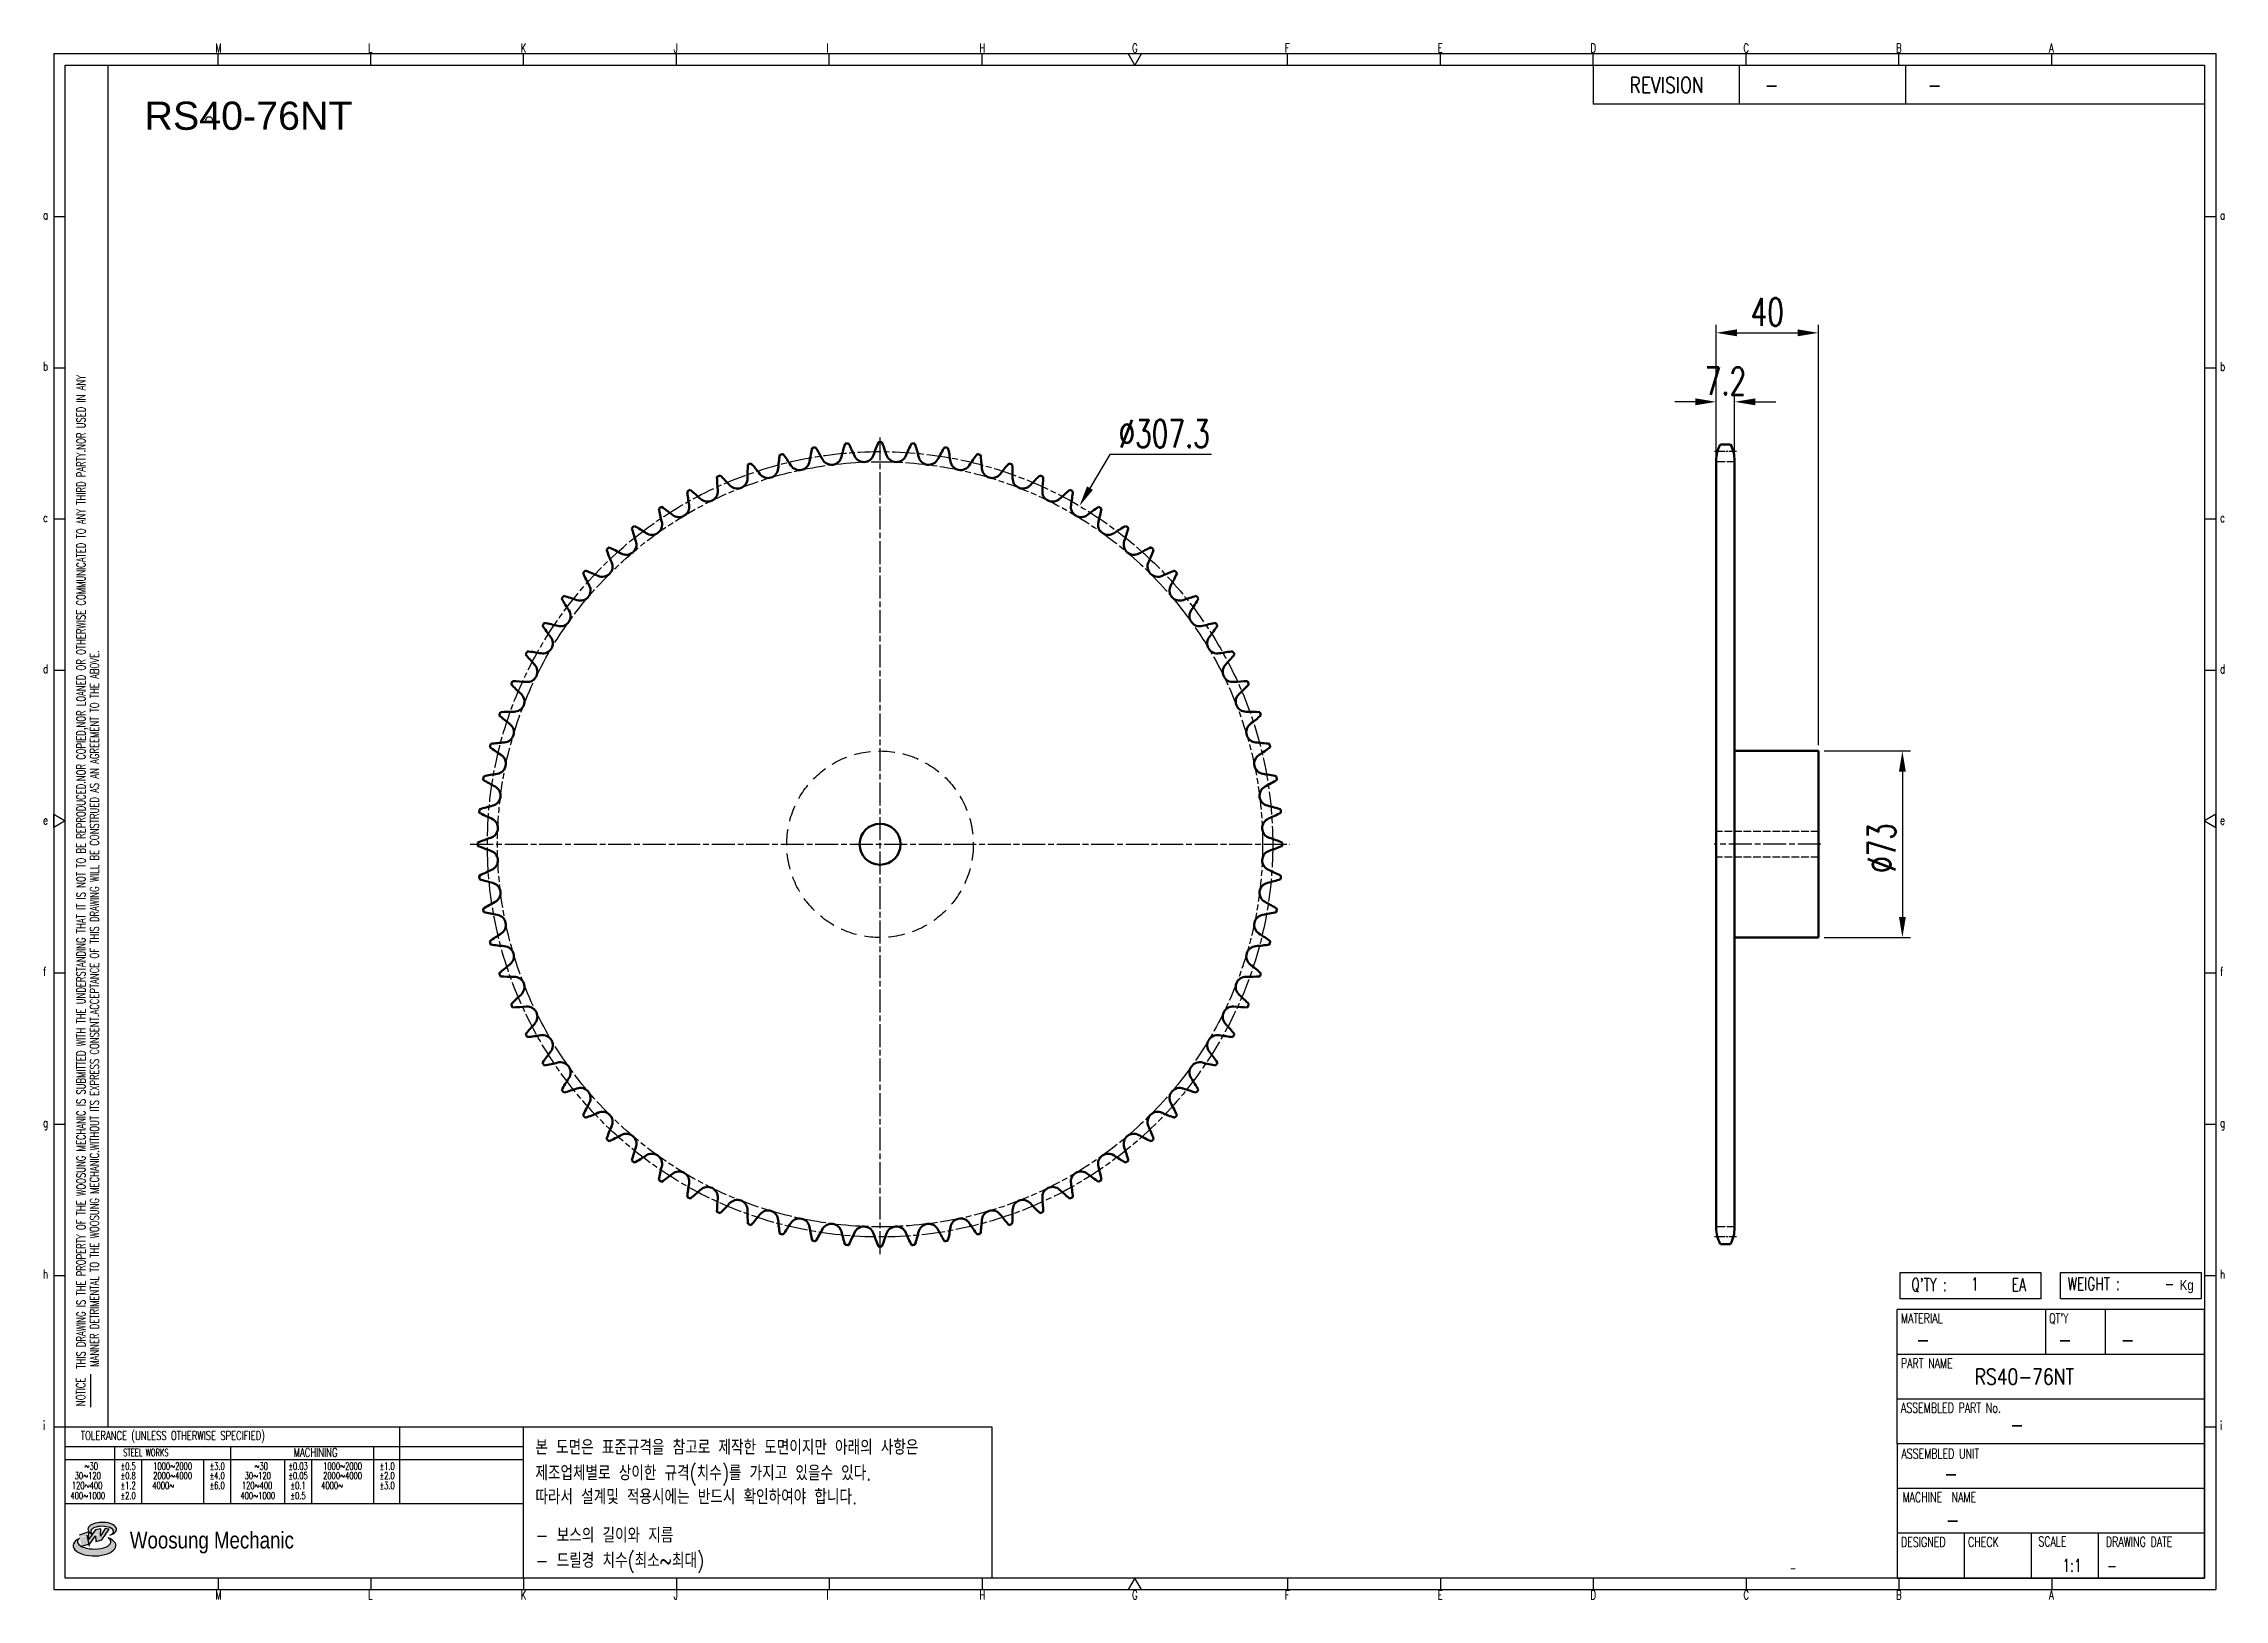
# Model space of a CAD drawing. Header units: millimetres. Extents: x 24039 to 24892, y 28 to 637.
import ezdxf
from ezdxf.enums import TextEntityAlignment as Align

# ---------------------------------------------------------------- set-up
doc = ezdxf.new("R2010")
doc.units = ezdxf.units.MM
for name, pattern in [('AM_ISO02W050', [7.5, 6, -1.5]), ('AM_ISO02W050x2', [3.75, 3, -0.75]), ('AM_ISO08W050', [18, 12, -1.5, 3, -1.5]), ('AM_ISO08W050x2', [9, 6, -0.75, 1.5, -0.75]), ('HIDDEN', [9.525, 6.35, -3.175])]:
    doc.linetypes.add(name, pattern=pattern)
for name, color, linetype, lineweight in [('AM_0N', 7, 'Continuous', 50), ('AM_3N', 6, 'AM_ISO02W050', 25), ('AM_7N', 4, 'AM_ISO08W050', 25)]:
    doc.layers.add(name, color=color, linetype=linetype, lineweight=lineweight)
for name, color, linetype in [('HL', 2, 'HIDDEN'), ('S-DIM', 7, 'Continuous'), ('TITLE', 7, 'Continuous'), ('도면레이아웃', 7, 'Continuous')]:
    doc.layers.add(name, color=color, linetype=linetype)
doc.styles.add('HAN', font='ROMANS.shx', dxfattribs={"width": 0.7, "bigfont": 'whgtxt.shx'})
doc.styles.add('HKD_ST2', font='romans.shx', dxfattribs={"width": 0.7, "height": 4, "bigfont": '@extfont2.shx'})
doc.styles.add('HSG', font='SIMPLEX.shx', dxfattribs={"width": 0.7, "bigfont": 'HSG.shx'})
doc.styles.add('ROMANS', font='romans.shx', dxfattribs={"width": 0.7, "bigfont": 'whgtxt.shx'})
doc.styles.add('SLDTEXTSTYLE4', font='arial.ttf', dxfattribs={"width": 0.8})
doc.styles.get("Standard").update_dxf_attribs({"font": 'arial.ttf'})
doc.dimstyles.new('APP23', dxfattribs={"dimscale": 4.5, "dimtxt": 2.4, "dimasz": 1.8, "dimexe": 0.7, "dimexo": 0.5, "dimgap": 0.6, "dimtad": 1, "dimtoh": 1, "dimdec": 1, "dimrnd": 0.01, "dimzin": 9, "dimdsep": 46, "dimtxsty": 'HSG', "dimcen": 0, "dimclrd": 1, "dimclre": 1, "dimclrt": 256, "dimazin": 2, "dimtp": 1, "dimtm": 1, "dimtfac": 0.5, "dimtdec": 1, "dimtix": 1, "dimtofl": 0, "dimtmove": 0, "dimatfit": 3, "dimfxl": 0, "dimtvp": 1, "dimtolj": 2, "dimlwd": -1, "dimlwe": -1, "dimarcsym": 0})

# ---------------------------------------------------------------- blocks, each defined once
blk = doc.blocks.new('SUYWSHJH')
at = {"layer": '도면레이아웃'}
h = blk.add_hatch(color=10, dxfattribs=at)
h.paths.add_polyline_path([(1.544, 35.177), (1.554, 34.966), (1.779, 35.034), (2.054, 35.422), (1.908, 35.446), (1.728, 35.167), (1.741, 35.439), (1.547, 35.405), (1.292, 35.041), (1.295, 35.33), (0.943, 35.208), (1.03, 34.8), (1.336, 34.885)])
edge = h.paths.add_edge_path()
edge.add_ellipse((1.795, 35.421), major_axis=(-0.53, 0), ratio=0.487785, start_angle=122.36065, end_angle=403.39574)
edge.add_line((1.411, 35.244), (1.419, 35.261))
edge.add_ellipse((1.798, 35.344), major_axis=(-0.423, 0), ratio=0.444396, start_angle=131.58977, end_angle=386.19408, ccw=False)
edge = h.paths.add_edge_path()
edge.add_ellipse((1.512, 34.815), major_axis=(-0.793, 0), ratio=0.480113, start_angle=314.67633, end_angle=590.85213)
edge.add_ellipse((1.501, 34.958), major_axis=(-0.62, 0), ratio=0.43311, start_angle=331.7024, end_angle=574.42495, ccw=False)
for p, q in [((0, 90.118), (80.15, 90.118)), ((0, 90.118), (0, 33.191)), ((6.089, 89.693), (6.089, 90.118)), ((11.753, 89.693), (11.753, 90.118)), ((17.418, 89.693), (17.418, 90.118)), ((23.082, 89.693), (23.082, 90.118)), ((28.746, 89.693), (28.746, 90.118)), ((34.411, 89.693), (34.411, 90.118)), ((45.739, 89.693), (45.739, 90.118)), ((51.404, 89.693), (51.404, 90.118)), ((57.068, 89.693), (57.068, 90.118)), ((62.732, 89.693), (62.732, 90.118)), ((68.397, 89.693), (68.397, 90.118)), ((74.061, 89.693), (74.061, 90.118)), ((80.15, 90.118), (80.15, 33.191)), ((0, 84.085), (0.425, 84.085)), ((79.725, 84.085), (80.15, 84.085)), ((0, 78.478), (0.425, 78.478)), ((79.725, 78.478), (80.15, 78.478)), ((0, 72.87), (0.425, 72.87)), ((79.725, 72.87), (80.15, 72.87)), ((0, 67.262), (0.425, 67.262)), ((79.725, 67.262), (80.15, 67.262)), ((0, 56.047), (0.425, 56.047)), ((79.725, 56.047), (80.15, 56.047)), ((0, 50.439), (0.425, 50.439)), ((79.725, 50.439), (80.15, 50.439)), ((0, 44.832), (0.425, 44.832)), ((79.725, 44.832), (80.15, 44.832)), ((1.377, 39.947), (1.377, 41.174)), ((0, 39.224), (0.425, 39.224)), ((79.725, 39.224), (80.15, 39.224)), ((0, 33.191), (80.15, 33.191)), ((6.089, 33.616), (6.089, 33.191)), ((11.753, 33.616), (11.753, 33.191)), ((17.418, 33.616), (17.418, 33.191)), ((23.082, 33.616), (23.082, 33.191)), ((28.746, 33.616), (28.746, 33.191)), ((34.411, 33.616), (34.411, 33.191)), ((45.739, 33.616), (45.739, 33.191)), ((51.404, 33.616), (51.404, 33.191)), ((57.068, 33.616), (57.068, 33.191)), ((62.732, 33.616), (62.732, 33.191)), ((68.397, 33.616), (68.397, 33.191)), ((74.061, 33.616), (74.061, 33.191))]:
    blk.add_line(p, q)
at = {"color": 2}
for p, q in [((2.017, 39.224), (2.017, 89.693)), ((0.425, 39.224), (17.418, 39.224)), ((12.816, 39.224), (12.816, 36.382)), ((17.418, 33.616), (17.418, 39.224)), ((0.425, 38.487), (17.418, 38.487)), ((0.425, 38.012), (17.418, 38.012)), ((2.257, 38.487), (2.257, 36.382)), ((3.257, 38.012), (3.257, 36.382)), ((5.557, 38.012), (5.557, 36.382)), ((6.557, 38.5), (6.557, 36.382)), ((8.557, 38.012), (8.557, 36.382)), ((9.557, 38.026), (9.557, 36.382)), ((11.857, 38.487), (11.857, 36.382)), ((0.425, 36.382), (17.418, 36.382))]:
    blk.add_line(p, q, dxfattribs=at)
at = {"color": 6, "ltscale": 0.5}
for p, q in [((57.068, 89.693), (57.068, 88.246)), ((62.47, 89.693), (62.47, 88.246)), ((68.635, 89.693), (68.635, 88.246)), ((79.725, 88.246), (57.068, 88.246)), ((68.336, 38.59), (68.336, 43.563)), ((79.725, 43.563), (68.336, 43.563)), ((73.827, 43.563), (73.827, 41.905)), ((76.037, 43.563), (76.037, 41.905)), ((79.725, 38.59), (79.725, 43.563)), ((79.725, 41.905), (68.336, 41.905)), ((79.725, 40.248), (68.336, 40.248)), ((68.336, 38.59), (68.336, 33.616)), ((79.725, 38.59), (68.336, 38.59)), ((79.725, 33.616), (79.725, 38.59)), ((79.725, 36.932), (68.336, 36.932)), ((79.725, 35.274), (68.336, 35.274)), ((70.822, 33.616), (70.822, 35.274)), ((73.309, 33.616), (73.309, 35.274)), ((75.796, 33.616), (75.796, 35.274)), ((68.336, 33.616), (79.725, 33.616))]:
    blk.add_line(p, q, dxfattribs=at)
for points in [[(40.075, 89.693), (39.83, 90.118), (40.32, 90.118)], [(0.425, 89.693), (79.725, 89.693), (79.725, 33.616), (0.425, 33.616)], [(0.425, 61.679), (0, 61.433), (0, 61.924)], [(79.725, 61.679), (80.15, 61.433), (80.15, 61.924)], [(40.075, 33.616), (39.83, 33.191), (40.32, 33.191)]]:
    blk.add_lwpolyline(points, close=True)
at = {"layer": 'TITLE', "color": 20}
for p, q in [((68.449, 43.961), (68.449, 44.936)), ((68.449, 44.936), (73.654, 44.936)), ((73.654, 44.936), (73.654, 43.961)), ((74.39, 43.961), (74.39, 44.936)), ((74.39, 44.936), (79.595, 44.936)), ((79.595, 44.936), (79.595, 43.961)), ((73.654, 43.961), (68.449, 43.961)), ((79.595, 43.961), (74.39, 43.961))]:
    blk.add_line(p, q, dxfattribs=at)
at = {"layer": '도면레이아웃'}
for p, q in [((1.295, 35.33), (0.943, 35.208)), ((1.03, 34.8), (1.336, 34.885)), ((1.224, 35.208), (1.311, 34.8)), ((1.224, 35.208), (1.224, 35.208)), ((1.547, 35.405), (1.292, 35.041)), ((1.292, 35.041), (1.295, 35.33)), ((1.336, 34.885), (1.544, 35.177)), ((1.419, 35.261), (1.411, 35.244)), ((1.544, 35.177), (1.554, 34.966)), ((1.741, 35.439), (1.547, 35.405)), ((1.554, 34.966), (1.779, 35.034)), ((1.908, 35.446), (1.728, 35.167)), ((1.728, 35.167), (1.741, 35.439)), ((1.779, 35.034), (2.054, 35.422)), ((2.054, 35.422), (1.908, 35.446))]:
    blk.add_line(p, q, dxfattribs=at)
for centre, major_axis, ratio, start_param, end_param in [((1.795, 35.421), (-0.53, 0), 0.487785, 2.135596, 7.040584), ((1.512, 34.815), (-0.793, 0), 0.480113, 5.492138, 10.312315), ((1.501, 34.958), (-0.62, 0), 0.43311, 5.789299, 10.025607), ((1.798, 35.344), (-0.423, 0), 0.444396, 2.296675, 6.740358)]:
    blk.add_ellipse(centre, major_axis=major_axis, ratio=ratio, start_param=start_param, end_param=end_param, dxfattribs=at)
at = {"color": 4, "style": 'HKD_ST2', "width": 0.7}
for s, p in [('M', (5.988, 90.164)), ('L', (11.652, 90.164)), ('K', (17.316, 90.164)), ('J', (22.981, 90.164)), ('I', (28.645, 90.164)), ('H', (34.309, 90.164)), ('G', (39.974, 90.164)), ('F', (45.638, 90.164)), ('E', (51.302, 90.164)), ('D', (56.967, 90.164)), ('C', (62.631, 90.164)), ('B', (68.295, 90.164)), ('A', (73.96, 90.164)), ('a', (-0.395, 83.976)), ('a', (80.305, 83.97)), ('b', (-0.395, 78.368)), ('b', (80.305, 78.362)), ('c', (-0.395, 72.76)), ('c', (80.305, 72.754)), ('d', (-0.395, 67.153)), ('d', (80.305, 67.147)), ('e', (-0.395, 61.545)), ('e', (80.305, 61.539)), ('f', (-0.395, 55.937)), ('f', (80.305, 55.931)), ('g', (-0.395, 50.33)), ('g', (80.305, 50.324)), ('h', (-0.395, 44.722)), ('h', (80.305, 44.716)), ('i', (-0.395, 39.114)), ('i', (80.305, 39.108)), ('M', (5.988, 32.824)), ('L', (11.652, 32.824)), ('K', (17.316, 32.824)), ('J', (22.981, 32.824)), ('I', (28.645, 32.824)), ('H', (34.309, 32.824)), ('G', (39.974, 32.824)), ('F', (45.638, 32.824)), ('E', (51.302, 32.824)), ('D', (56.967, 32.824)), ('C', (62.631, 32.824)), ('B', (68.295, 32.824)), ('A', (73.96, 32.824))]:
    blk.add_text(s, height=0.326, dxfattribs=at).set_placement(p)
for s, height, style, width, p in [('REVISION', 0.5806, 'HAN', 0.8, (58.415, 88.664)), ('-', 0.581, 'HAN', 0.8, (63.426, 88.664)), ('-', 0.581, 'HAN', 0.8, (69.468, 88.664)), ("Q'TY : ", 0.4746, 'HKD_ST2', 0.7, (68.857, 44.253)), ('1', 0.475, 'HKD_ST2', 0.7, (71.071, 44.275)), ('EA', 0.4746, 'HKD_ST2', 0.7, (72.578, 44.253)), ('WEIGHT : ', 0.4746, 'HKD_ST2', 0.7, (74.65, 44.286)), ('-', 0.581, 'HAN', 0.8, (69.029, 42.157)), ('-', 0.581, 'HAN', 0.8, (74.289, 42.157)), ('-', 0.581, 'HAN', 0.8, (76.623, 42.157)), ('-', 0.581, 'HAN', 0.8, (72.515, 39.013)), ('-', 0.581, 'HAN', 0.8, (70.067, 37.189)), ('-', 0.581, 'HAN', 0.8, (70.126, 35.48)), ('1:1', 0.4746, 'HKD_ST2', 0.7, (74.458, 33.848)), ('-', 0.475, 'HKD_ST2', 0.7, (76.112, 33.837))]:
    blk.add_text(s, height=height, dxfattribs=dict(style=style, width=width)).set_placement(p)
at = {"color": 6, "style": 'HKD_ST2', "width": 0.7}
for s, p in [(' THIS DRAWING IS THE PROPERTY OF THE WOOSUNG MECHANIC IS SUBMITTED WITH THE UNDERSTANDING THAT IT IS NOT TO BE REPRODUCED.NOR COPIED,NOR LOANED OR OTHERWISE COMMUNICATED TO ANY THIRD PARTY.NOR USED IN ANY', (1.173, 41.217)), ('MANNER DETRIMENTAL TO THE WOOSUNG MECHANIC.WITHOUT ITS EXPRESS CONSENT.ACCEPTANCE OF THIS DRAWING WILL BE CONSTRUED AS AN AGREEMENT TO THE ABOVE.', (1.672, 41.447))]:
    blk.add_text(s, height=0.326266, rotation=90, dxfattribs=at).set_placement(p)
at = {"style": 'HKD_ST2', "width": 0.7}
blk.add_text('-', height=0.475, dxfattribs=at).set_placement((78.613, 44.286), align=Align.RIGHT)
at = {"color": 4, "style": 'HKD_ST2', "width": 0.7}
for s, height, p in [('MATERIAL', 0.3651, (68.474, 43.425)), ("QT'Y", 0.3651, (73.965, 43.425)), ('PART NAME', 0.3651, (68.474, 41.756)), ('ASSEMBLED PART No.', 0.36511, (68.474, 40.109)), ('ASSEMBLED UNIT', 0.36511, (68.49, 38.408)), ('MACHINE  NAME', 0.36511, (68.532, 36.794)), ('DESIGNED', 0.3651, (68.474, 35.136)), ('CHECK', 0.3651, (70.961, 35.136)), ('SCALE', 0.3651, (73.566, 35.153)), ('DRAWING DATE', 0.36511, (76.071, 35.141))]:
    blk.add_text(s, height=height, dxfattribs=at).set_placement(p, align=Align.TOP_LEFT)
at = {"style": 'HKD_ST2', "width": 0.7}
blk.add_text('NOTICE', height=0.3263, rotation=90, dxfattribs=at).set_placement((1.163, 39.988))
for s, height, style, width, p in [('TOLERANCE (UNLESS OTHERWISE SPECIFIED)', 0.32627, 'HKD_ST2', 0.7, (4.417, 38.896)), ('-', 0.326, 'ROMANS', 0.65, (64.469, 33.975))]:
    blk.add_text(s, height=height, dxfattribs=dict(style=style, width=width)).set_placement(p, align=Align.MIDDLE_CENTER)
at = {"color": 4, "style": 'HKD_ST2', "width": 0.7}
for s, height, p in [('STEEL WORKS', 0.26101, (3.416, 38.268)), ('MACHINING', 0.3263, (9.707, 38.27)), ('%%P0.5', 0.261, (2.757, 37.762)), ('%%P0.8', 0.261, (2.757, 37.411)), ('%%P3.0', 0.261, (6.057, 37.762)), ('%%P4.0', 0.261, (6.057, 37.411)), ('%%P0.03', 0.261, (9.057, 37.762)), ('%%P0.05', 0.261, (9.057, 37.411)), ('%%P1.0', 0.261, (12.357, 37.762)), ('%%P2.0', 0.261, (12.357, 37.411)), ('%%P1.2', 0.261, (2.757, 37.045)), ('%%P2.0', 0.261, (2.757, 36.67)), ('%%P6.0', 0.261, (6.057, 37.045)), ('%%P0.1', 0.261, (9.057, 37.045)), ('%%P0.5', 0.261, (9.057, 36.67)), ('%%P3.0', 0.261, (12.357, 37.045))]:
    blk.add_text(s, height=height, dxfattribs=at).set_placement(p, align=Align.MIDDLE)
for s, height, p in [('30%%126120', 0.261, (1.263, 37.411)), ('%%12630', 0.261, (1.389, 37.762)), ('2000%%1264000', 0.26101, (4.407, 37.411)), ('1000%%1262000', 0.26101, (4.407, 37.762)), ('30%%126120', 0.261, (7.563, 37.411)), ('%%12630', 0.261, (7.689, 37.762)), ('2000%%1264000', 0.26101, (10.707, 37.411)), ('1000%%1262000', 0.26101, (10.707, 37.762)), ('400%%1261000', 0.26101, (1.263, 36.67)), ('120%%126400', 0.26101, (1.237, 37.045)), ('4000%%126', 0.261, (4.061, 37.045)), ('400%%1261000', 0.26101, (7.563, 36.67)), ('120%%126400', 0.26101, (7.537, 37.045)), ('4000%%126', 0.261, (10.321, 37.045))]:
    blk.add_text(s, height=height, dxfattribs=at).set_placement(p, align=Align.MIDDLE_CENTER)
at = {"color": 1, "style": 'SLDTEXTSTYLE4', "width": 0.8}
blk.add_text('Woosung Mechanic', height=0.61957, dxfattribs=at).set_placement((2.822, 34.711))
at = {"layer": 'TITLE', "width": 0.8}
blk.add_text('Kg', height=0.3789, dxfattribs=at).set_placement((78.807, 44.286))
blk = doc.blocks.new('*D2')
at = {"layer": 'Defpoints', "color": 0, "transparency": 16777216}
for p in [(24444.24, 455.62), (24288.17, 190.88)]:
    blk.add_point(p, dxfattribs=at)
at = {"layer": 'S-DIM', "color": 1, "transparency": 16777216}
for p, q in [((24456.14, 475.82), (24448.35, 462.6)), ((24495.92, 475.82), (24456.14, 475.82))]:
    blk.add_line(p, q, dxfattribs=at)
blk.add_solid([(24447.19, 463.29), (24449.51, 461.92), (24444.24, 455.62)], dxfattribs=at)
at = {"layer": 'S-DIM', "transparency": 16777216, "insert": (24477.38, 483.92), "char_height": 10.8, "attachment_point": 5, "style": 'HSG'}
blk.add_mtext('\\A2;∅307.3', dxfattribs=at)
blk = doc.blocks.new('*D3')
at = {"layer": 'Defpoints', "color": 0, "transparency": 16777216}
for p in [(24700.6, 496.38), (24693.4, 472.94), (24700.6, 472.94)]:
    blk.add_point(p, dxfattribs=at)
at = {"layer": 'S-DIM', "color": 1, "transparency": 16777216}
for p, q in [((24685.3, 496.38), (24677.2, 496.38)), ((24693.4, 475.19), (24693.4, 499.53)), ((24700.6, 475.19), (24700.6, 499.53)), ((24708.7, 496.38), (24716.8, 496.38))]:
    blk.add_line(p, q, dxfattribs=at)
for points in [[(24685.3, 497.73), (24685.3, 495.03), (24693.4, 496.38)], [(24708.7, 497.73), (24708.7, 495.03), (24700.6, 496.38)]]:
    blk.add_solid(points, dxfattribs=at)
at = {"layer": 'S-DIM', "transparency": 16777216, "insert": (24697, 504.48), "char_height": 10.8, "attachment_point": 5, "style": 'HSG'}
blk.add_mtext('\\A2;7.2', dxfattribs=at)
blk = doc.blocks.new('*D4')
at = {"layer": 'Defpoints', "color": 0, "transparency": 16777216}
for p in [(24733.4, 523.38), (24693.4, 472.94), (24733.4, 359.75)]:
    blk.add_point(p, dxfattribs=at)
at = {"layer": 'S-DIM', "color": 1, "transparency": 16777216}
for p, q in [((24693.4, 475.19), (24693.4, 526.53)), ((24701.5, 523.38), (24725.3, 523.38)), ((24733.4, 362), (24733.4, 526.53))]:
    blk.add_line(p, q, dxfattribs=at)
for points in [[(24701.5, 524.73), (24701.5, 522.03), (24693.4, 523.38)], [(24725.3, 524.73), (24725.3, 522.03), (24733.4, 523.38)]]:
    blk.add_solid(points, dxfattribs=at)
at = {"layer": 'S-DIM', "transparency": 16777216, "insert": (24713.4, 531.48), "char_height": 10.8, "attachment_point": 5, "style": 'HSG'}
blk.add_mtext('\\A2;40', dxfattribs=at)
blk = doc.blocks.new('*D5')
at = {"layer": 'Defpoints', "color": 0, "transparency": 16777216}
for p in [(24733.4, 359.75), (24733.4, 286.75), (24766.27, 286.75)]:
    blk.add_point(p, dxfattribs=at)
at = {"layer": 'S-DIM', "color": 1, "transparency": 16777216}
for p, q in [((24735.65, 359.75), (24769.42, 359.75)), ((24766.27, 351.65), (24766.27, 294.85)), ((24735.65, 286.75), (24769.42, 286.75))]:
    blk.add_line(p, q, dxfattribs=at)
for points in [[(24764.92, 351.65), (24767.62, 351.65), (24766.27, 359.75)], [(24764.92, 294.85), (24767.62, 294.85), (24766.27, 286.75)]]:
    blk.add_solid(points, dxfattribs=at)
at = {"layer": 'S-DIM', "transparency": 16777216, "insert": (24758.17, 321.77), "char_height": 10.8, "attachment_point": 5, "rotation": 90, "style": 'HSG'}
blk.add_mtext('\\A2;%%c73', dxfattribs=at)

msp = doc.modelspace()

# ---------------------------------------------------------------- linework, layer by layer
at = {"color": 4}
msp.add_lwpolyline([(24226.72, 95.34), (24409.99, 95.34), (24409.99, 36.14), (24226.72, 36.14)], close=True, dxfattribs=at)
msp.add_circle((24103.71, 606.67), 1.28)
at = {"layer": 'AM_0N'}
for p, q in [((24695.02, 479.72), (24698.99, 479.72)), ((24693.4, 473.32), (24693.4, 173.19)), ((24700.6, 473.32), (24700.6, 173.19)), ((24700.6, 359.75), (24733.4, 359.75)), ((24733.4, 359.75), (24733.4, 286.75)), ((24700.6, 286.75), (24733.4, 286.75)), ((24695.02, 166.79), (24698.99, 166.79))]:
    msp.add_line(p, q, dxfattribs=at)
msp.add_circle((24366.2, 323.25), 8, dxfattribs=at)
for centre, radius, start, end in [((24412.18, 461.75), 74.41, 167.12464, 171.25), ((24366.2, 323.25), 157.34, 99.22567, 99.7217), ((24277.75, 439.32), 74.41, 27.69737, 31.82273), ((24423.46, 457.48), 74.41, 162.38779, 166.51316), ((24366.2, 323.25), 157.34, 94.48883, 94.98486), ((24287.64, 446.23), 74.41, 22.96053, 27.08589), ((24434.35, 452.29), 74.41, 157.65095, 161.77632), ((24366.2, 323.25), 157.34, 89.75199, 90.24801), ((24298.06, 452.29), 74.41, 18.22368, 22.34905), ((24444.77, 446.23), 74.41, 152.91411, 157.03947), ((24366.2, 323.25), 157.34, 85.01514, 85.51117), ((24308.95, 457.48), 74.41, 13.48684, 17.61221), ((24454.66, 439.32), 74.41, 148.17727, 152.30263), ((24366.2, 323.25), 157.34, 80.2783, 80.77433), ((24320.23, 461.75), 74.41, 8.75, 12.87536), ((24706.9, 473.32), 13.5, 151.70092, 180), ((24687.1, 473.32), 13.5, 0, 28.29908), ((24388.75, 467.43), 74.41, 176.59832, 180.72368), ((24366.2, 323.25), 157.34, 108.69935, 109.19538), ((24259.85, 423.18), 74.41, 37.17105, 41.29642), ((24322.35, 470.56), 4.01, 217.17105, 355.98684), ((24400.58, 465.07), 74.41, 171.86148, 175.98684), ((24366.2, 323.25), 157.34, 103.96251, 104.45854), ((24268.47, 431.62), 74.41, 32.43421, 36.55957), ((24334.66, 473.68), 4.01, 212.43421, 351.25), ((24347.19, 475.77), 4.01, 207.69737, 346.51316), ((24359.85, 476.82), 4.01, 202.96053, 341.77632), ((24372.56, 476.82), 4.01, 198.22368, 337.03947), ((24385.22, 475.77), 4.01, 193.48684, 332.30263), ((24397.75, 473.68), 4.01, 188.75, 327.56579), ((24463.94, 431.62), 74.41, 143.44043, 147.56579), ((24366.2, 323.25), 157.34, 75.54146, 76.03749), ((24331.83, 465.07), 74.41, 4.01316, 8.13852), ((24410.06, 470.56), 4.01, 184.01316, 322.82895), ((24472.55, 423.18), 74.41, 138.70358, 142.82895), ((24366.2, 323.25), 157.34, 70.80462, 71.30065), ((24343.65, 467.43), 74.41, 359.27632, 3.40168), ((24366.2, 323.25), 157.34, 118.17304, 118.66907), ((24364.71, 469.17), 74.41, 186.072, 190.19737), ((24244.86, 404.31), 74.41, 46.64474, 50.7701), ((24298.7, 461.33), 4.01, 226.64474, 5.46053), ((24366.2, 323.25), 157.34, 113.4362, 113.93222), ((24376.77, 468.8), 74.41, 181.33516, 185.46053), ((24251.97, 414.05), 74.41, 41.90789, 46.03326), ((24310.33, 466.44), 4.01, 221.90789, 0.72368), ((24422.07, 466.44), 4.01, 179.27632, 318.09211), ((24480.44, 414.05), 74.41, 133.96674, 138.09211), ((24366.2, 323.25), 157.34, 66.06778, 66.5638), ((24433.71, 461.33), 4.01, 174.53947, 313.35526), ((24355.64, 468.8), 74.41, 354.53947, 358.66484), ((24487.55, 404.31), 74.41, 129.2299, 133.35526), ((24366.2, 323.25), 157.34, 61.33093, 61.82696), ((24367.69, 469.17), 74.41, 349.80263, 353.928), ((24366.2, 323.25), 157.34, 122.90988, 123.40591), ((24352.67, 468.55), 74.41, 190.80885, 194.93421), ((24238.58, 394.01), 74.41, 51.38158, 55.50694), ((24287.53, 455.29), 4.01, 231.38158, 10.19737), ((24444.88, 455.29), 4.01, 169.80263, 308.61842), ((24493.83, 394.01), 74.41, 124.49306, 128.61842), ((24379.74, 468.55), 74.41, 345.06579, 349.19115), ((24366.2, 323.25), 157.34, 56.59409, 57.09012), ((24366.2, 323.25), 157.34, 127.64672, 128.14275), ((24340.72, 466.94), 74.41, 195.54569, 199.67105), ((24233.17, 383.23), 74.41, 56.11842, 60.24378), ((24276.89, 448.34), 4.01, 236.11842, 14.93421), ((24455.52, 448.34), 4.01, 165.06579, 303.88158), ((24499.24, 383.23), 74.41, 119.75622, 123.88158), ((24391.69, 466.94), 74.41, 340.32895, 344.45431), ((24366.2, 323.25), 157.34, 51.85725, 52.35328), ((24366.2, 323.25), 157.34, 132.38357, 132.87959), ((24328.94, 464.34), 74.41, 200.28253, 204.40789), ((24228.67, 372.04), 74.41, 60.85526, 64.98063), ((24266.87, 440.54), 4.01, 240.85526, 19.67105), ((24465.54, 440.54), 4.01, 160.32895, 299.14474), ((24503.73, 372.04), 74.41, 115.01937, 119.14474), ((24403.47, 464.34), 74.41, 335.59211, 339.71747), ((24366.2, 323.25), 157.34, 47.12041, 47.61643), ((24366.2, 323.25), 157.34, 137.12041, 137.61643), ((24317.42, 460.78), 74.41, 205.01937, 209.14474), ((24225.11, 360.52), 74.41, 65.59211, 69.71747), ((24257.52, 431.93), 4.01, 245.59211, 24.40789), ((24474.89, 431.93), 4.01, 155.59211, 294.40789), ((24507.29, 360.52), 74.41, 110.28253, 114.40789), ((24414.99, 460.78), 74.41, 330.85526, 334.98063), ((24366.2, 323.25), 157.34, 42.38357, 42.87959), ((24366.2, 323.25), 157.34, 141.85725, 142.35328), ((24306.22, 456.28), 74.41, 209.75622, 213.88158), ((24222.52, 348.74), 74.41, 70.32895, 74.45431), ((24248.92, 422.59), 4.01, 250.32895, 29.14474), ((24483.49, 422.59), 4.01, 150.85526, 289.67105), ((24509.89, 348.74), 74.41, 105.54569, 109.67105), ((24426.18, 456.28), 74.41, 326.11842, 330.24378), ((24366.2, 323.25), 157.34, 37.64672, 38.14275), ((24366.2, 323.25), 157.34, 146.59409, 147.09012), ((24220.9, 336.78), 74.41, 75.06579, 79.19115), ((24241.12, 412.56), 4.01, 255.06579, 33.88158), ((24491.29, 412.56), 4.01, 146.11842, 284.93421), ((24511.5, 336.78), 74.41, 100.80885, 104.93421), ((24366.2, 323.25), 157.34, 32.90988, 33.40591), ((24234.17, 401.93), 4.01, 259.80263, 38.61842), ((24295.44, 450.88), 74.41, 214.49306, 218.61842), ((24498.24, 401.93), 4.01, 141.38158, 280.19737), ((24436.96, 450.88), 74.41, 321.38158, 325.50694), ((24366.2, 323.25), 157.34, 151.33093, 151.82696), ((24285.15, 444.6), 74.41, 219.2299, 223.35526), ((24228.12, 390.76), 4.01, 264.53947, 43.35526), ((24220.28, 324.74), 74.41, 79.80263, 83.928), ((24512.12, 324.74), 74.41, 96.072, 100.19737), ((24504.29, 390.76), 4.01, 136.64474, 275.46053), ((24447.26, 444.6), 74.41, 316.64474, 320.7701), ((24366.2, 323.25), 157.34, 28.17304, 28.66907), ((24366.2, 323.25), 157.34, 156.06778, 156.5638), ((24275.4, 437.49), 74.41, 223.96674, 228.09211), ((24220.66, 312.68), 74.41, 84.53947, 88.66484), ((24511.75, 312.68), 74.41, 91.33516, 95.46053), ((24457.01, 437.49), 74.41, 311.90789, 316.03326), ((24366.2, 323.25), 157.34, 23.4362, 23.93222), ((24223.02, 379.12), 4.01, 269.27632, 48.09211), ((24509.39, 379.12), 4.01, 131.90789, 270.72368), ((24366.2, 323.25), 157.34, 160.80462, 161.30065), ((24266.28, 429.6), 74.41, 228.70358, 232.82895), ((24222.03, 300.7), 74.41, 89.27632, 93.40168), ((24218.89, 367.11), 4.01, 274.01316, 52.82895), ((24510.38, 300.7), 74.41, 86.59832, 90.72368), ((24513.51, 367.11), 4.01, 127.17105, 265.98684), ((24466.13, 429.6), 74.41, 307.17105, 311.29642), ((24366.2, 323.25), 157.34, 18.69935, 19.19538), ((24366.2, 323.25), 157.34, 165.54146, 166.03749), ((24257.84, 420.99), 74.41, 233.44043, 237.56579), ((24224.38, 288.87), 74.41, 94.01316, 98.13852), ((24508.03, 288.87), 74.41, 81.86148, 85.98684), ((24474.57, 420.99), 74.41, 302.43421, 306.55957), ((24366.2, 323.25), 157.34, 13.96251, 14.45854), ((24227.71, 277.28), 74.41, 98.75, 102.87536), ((24215.77, 354.79), 4.01, 278.75, 57.56579), ((24516.63, 354.79), 4.01, 122.43421, 261.25), ((24504.7, 277.28), 74.41, 77.12464, 81.25), ((24366.2, 323.25), 157.34, 170.2783, 170.77433), ((24250.14, 411.7), 74.41, 238.17727, 242.30263), ((24213.68, 342.26), 4.01, 283.48684, 62.30263), ((24518.72, 342.26), 4.01, 117.69737, 256.51316), ((24482.27, 411.7), 74.41, 297.69737, 301.82273), ((24366.2, 323.25), 157.34, 9.22567, 9.7217), ((24366.2, 323.25), 157.34, 175.01514, 175.51117), ((24243.23, 401.82), 74.41, 242.91411, 247.03947), ((24231.97, 266), 74.41, 103.48684, 107.61221), ((24212.64, 329.6), 4.01, 288.22368, 67.03947), ((24519.77, 329.6), 4.01, 112.96053, 251.77632), ((24500.43, 266), 74.41, 72.38779, 76.51316), ((24489.18, 401.82), 74.41, 292.96053, 297.08589), ((24366.2, 323.25), 157.34, 4.48883, 4.98486), ((24237.16, 255.11), 74.41, 108.22368, 112.34905), ((24495.25, 255.11), 74.41, 67.65095, 71.77632), ((24366.2, 323.25), 157.34, 179.75199, 180.24801), ((24237.16, 391.39), 74.41, 247.65095, 251.77632), ((24212.64, 316.9), 4.01, 292.96053, 71.77632), ((24519.77, 316.9), 4.01, 108.22368, 247.03947), ((24495.25, 391.39), 74.41, 288.22368, 292.34905), ((24366.2, 323.25), 157.34, 359.75199, 0.24801), ((24243.23, 244.69), 74.41, 112.96053, 117.08589), ((24366.2, 323.25), 157.34, 184.48883, 184.98486), ((24231.97, 380.5), 74.41, 252.38779, 256.51316), ((24213.68, 304.24), 4.01, 297.69737, 76.51316), ((24518.72, 304.24), 4.01, 103.48684, 242.30263), ((24500.43, 380.5), 74.41, 283.48684, 287.61221), ((24489.18, 244.69), 74.41, 62.91411, 67.03947), ((24366.2, 323.25), 157.34, 355.01514, 355.51117), ((24250.14, 234.8), 74.41, 117.69737, 121.82273), ((24482.27, 234.8), 74.41, 58.17727, 62.30263), ((24366.2, 323.25), 157.34, 189.22567, 189.7217), ((24227.71, 369.22), 74.41, 257.12464, 261.25), ((24215.77, 291.71), 4.01, 302.43421, 81.25), ((24516.63, 291.71), 4.01, 98.75, 237.56579), ((24504.7, 369.22), 74.41, 278.75, 282.87536), ((24366.2, 323.25), 157.34, 350.2783, 350.77433), ((24257.84, 225.52), 74.41, 122.43421, 126.55957), ((24366.2, 323.25), 157.34, 193.96251, 194.45854), ((24224.38, 357.63), 74.41, 261.86148, 265.98684), ((24218.89, 279.39), 4.01, 307.17105, 85.98684), ((24513.51, 279.39), 4.01, 94.01316, 232.82895), ((24508.03, 357.63), 74.41, 274.01316, 278.13852), ((24474.57, 225.52), 74.41, 53.44043, 57.56579), ((24366.2, 323.25), 157.34, 345.54146, 346.03749), ((24266.28, 216.9), 74.41, 127.17105, 131.29642), ((24466.13, 216.9), 74.41, 48.70358, 52.82895), ((24366.2, 323.25), 157.34, 198.69935, 199.19538), ((24222.03, 345.8), 74.41, 266.59832, 270.72368), ((24223.02, 267.38), 4.01, 311.90789, 90.72368), ((24509.39, 267.38), 4.01, 89.27632, 228.09211), ((24510.38, 345.8), 74.41, 269.27632, 273.40168), ((24366.2, 323.25), 157.34, 340.80462, 341.30065), ((24275.4, 209.01), 74.41, 131.90789, 136.03326), ((24366.2, 323.25), 157.34, 203.4362, 203.93222), ((24220.66, 333.82), 74.41, 271.33516, 275.46053), ((24228.12, 255.75), 4.01, 316.64474, 95.46053), ((24504.29, 255.75), 4.01, 84.53947, 223.35526), ((24511.75, 333.82), 74.41, 264.53947, 268.66484), ((24457.01, 209.01), 74.41, 43.96674, 48.09211), ((24366.2, 323.25), 157.34, 336.06778, 336.5638), ((24285.15, 201.91), 74.41, 136.64474, 140.7701), ((24366.2, 323.25), 157.34, 208.17304, 208.66907), ((24220.28, 321.76), 74.41, 276.072, 280.19737), ((24234.17, 244.57), 4.01, 321.38158, 100.19737), ((24498.24, 244.57), 4.01, 79.80263, 218.61842), ((24512.12, 321.76), 74.41, 259.80263, 263.928), ((24447.26, 201.91), 74.41, 39.2299, 43.35526), ((24366.2, 323.25), 157.34, 331.33093, 331.82696), ((24295.44, 195.63), 74.41, 141.38158, 145.50694), ((24436.96, 195.63), 74.41, 34.49306, 38.61842), ((24366.2, 323.25), 157.34, 212.90988, 213.40591), ((24220.9, 309.72), 74.41, 280.80885, 284.93421), ((24241.12, 233.94), 4.01, 326.11842, 104.93421), ((24306.22, 190.22), 74.41, 146.11842, 150.24378), ((24491.29, 233.94), 4.01, 75.06579, 213.88158), ((24426.18, 190.22), 74.41, 29.75622, 33.88158), ((24511.5, 309.72), 74.41, 255.06579, 259.19115), ((24366.2, 323.25), 157.34, 326.59409, 327.09012), ((24366.2, 323.25), 157.34, 217.64672, 218.14275), ((24222.52, 297.76), 74.41, 285.54569, 289.67105), ((24248.92, 223.92), 4.01, 330.85526, 109.67105), ((24317.42, 185.72), 74.41, 150.85526, 154.98063), ((24483.49, 223.92), 4.01, 70.32895, 209.14474), ((24414.99, 185.72), 74.41, 25.01937, 29.14474), ((24509.89, 297.76), 74.41, 250.32895, 254.45431), ((24366.2, 323.25), 157.34, 321.85725, 322.35328), ((24366.2, 323.25), 157.34, 222.38357, 222.87959), ((24225.11, 285.99), 74.41, 290.28253, 294.40789), ((24257.52, 214.57), 4.01, 335.59211, 114.40789), ((24474.89, 214.57), 4.01, 65.59211, 204.40789), ((24507.29, 285.99), 74.41, 245.59211, 249.71747), ((24366.2, 323.25), 157.34, 317.12041, 317.61643), ((24328.94, 182.16), 74.41, 155.59211, 159.71747), ((24366.2, 323.25), 157.34, 227.12041, 227.61643), ((24228.67, 274.46), 74.41, 295.01937, 299.14474), ((24266.87, 205.97), 4.01, 340.32895, 119.14474), ((24465.54, 205.97), 4.01, 60.85526, 199.67105), ((24503.73, 274.46), 74.41, 240.85526, 244.98063), ((24403.47, 182.16), 74.41, 20.28253, 24.40789), ((24366.2, 323.25), 157.34, 312.38357, 312.87959), ((24340.72, 179.57), 74.41, 160.32895, 164.45431), ((24366.2, 323.25), 157.34, 231.85725, 232.35328), ((24233.17, 263.27), 74.41, 299.75622, 303.88158), ((24276.89, 198.16), 4.01, 345.06579, 123.88158), ((24352.67, 177.95), 74.41, 165.06579, 169.19115), ((24455.52, 198.16), 4.01, 56.11842, 194.93421), ((24379.74, 177.95), 74.41, 10.80885, 14.93421), ((24499.24, 263.27), 74.41, 236.11842, 240.24378), ((24391.69, 179.57), 74.41, 15.54569, 19.67105), ((24366.2, 323.25), 157.34, 307.64672, 308.14275), ((24366.2, 323.25), 157.34, 236.59409, 237.09012), ((24238.58, 252.49), 74.41, 304.49306, 308.61842), ((24287.53, 191.21), 4.01, 349.80263, 128.61842), ((24364.71, 177.33), 74.41, 169.80263, 173.928), ((24244.86, 242.19), 74.41, 309.2299, 313.35526), ((24298.7, 185.17), 4.01, 354.53947, 133.35526), ((24433.71, 185.17), 4.01, 46.64474, 185.46053), ((24487.55, 242.19), 74.41, 226.64474, 230.7701), ((24444.88, 191.21), 4.01, 51.38158, 190.19737), ((24367.69, 177.33), 74.41, 6.072, 10.19737), ((24493.83, 252.49), 74.41, 231.38158, 235.50694), ((24366.2, 323.25), 157.34, 302.90988, 303.40591), ((24366.2, 323.25), 157.34, 241.33093, 241.82696), ((24376.77, 177.71), 74.41, 174.53947, 178.66484), ((24366.2, 323.25), 157.34, 246.06778, 246.5638), ((24251.97, 232.45), 74.41, 313.96674, 318.09211), ((24310.33, 180.07), 4.01, 359.27632, 138.09211), ((24388.75, 179.08), 74.41, 179.27632, 183.40168), ((24322.35, 175.94), 4.01, 4.01316, 142.82895), ((24410.06, 175.94), 4.01, 37.17105, 175.98684), ((24343.65, 179.08), 74.41, 356.59832, 0.72368), ((24422.07, 180.07), 4.01, 41.90789, 180.72368), ((24480.44, 232.45), 74.41, 221.90789, 226.03326), ((24366.2, 323.25), 157.34, 293.4362, 293.93222), ((24355.64, 177.71), 74.41, 1.33516, 5.46053), ((24366.2, 323.25), 157.34, 298.17304, 298.66907), ((24366.2, 323.25), 157.34, 250.80462, 251.30065), ((24259.85, 223.33), 74.41, 318.70358, 322.82895), ((24400.58, 181.43), 74.41, 184.01316, 188.13852), ((24366.2, 323.25), 157.34, 255.54146, 256.03749), ((24268.47, 214.89), 74.41, 323.44043, 327.56579), ((24334.66, 172.82), 4.01, 8.75, 147.56579), ((24412.18, 184.75), 74.41, 188.75, 192.87536), ((24277.75, 207.18), 74.41, 328.17727, 332.30263), ((24347.19, 170.73), 4.01, 13.48684, 152.30263), ((24423.46, 189.02), 74.41, 193.48684, 197.61221), ((24287.64, 200.28), 74.41, 332.91411, 337.03947), ((24359.85, 169.68), 4.01, 18.22368, 157.03947), ((24434.35, 194.21), 74.41, 198.22368, 202.34905), ((24298.06, 194.21), 74.41, 337.65095, 341.77632), ((24372.56, 169.68), 4.01, 22.96053, 161.77632), ((24444.77, 200.28), 74.41, 202.96053, 207.08589), ((24308.95, 189.02), 74.41, 342.38779, 346.51316), ((24385.22, 170.73), 4.01, 27.69737, 166.51316), ((24454.66, 207.18), 74.41, 207.69737, 211.82273), ((24320.23, 184.75), 74.41, 347.12464, 351.25), ((24397.75, 172.82), 4.01, 32.43421, 171.25), ((24463.94, 214.89), 74.41, 212.43421, 216.55957), ((24366.2, 323.25), 157.34, 283.96251, 284.45854), ((24331.83, 181.43), 74.41, 351.86148, 355.98684), ((24472.55, 223.33), 74.41, 217.17105, 221.29642), ((24366.2, 323.25), 157.34, 288.69935, 289.19538), ((24706.9, 173.19), 13.5, 180, 208.29908), ((24687.1, 173.19), 13.5, 331.70092, 0), ((24366.2, 323.25), 157.34, 260.2783, 260.77433), ((24366.2, 323.25), 157.34, 265.01514, 265.51117), ((24366.2, 323.25), 157.34, 269.75199, 270.24801), ((24366.2, 323.25), 157.34, 274.48883, 274.98486), ((24366.2, 323.25), 157.34, 279.22567, 279.7217)]:
    msp.add_arc(centre, radius, start, end, dxfattribs=at)
at = {"layer": 'AM_3N', "linetype": 'AM_ISO02W050x2'}
for p, q in [((24700.6, 472.94), (24693.4, 472.94)), ((24700.6, 173.57), (24693.4, 173.57))]:
    msp.add_line(p, q, dxfattribs=at)
at = {"layer": 'AM_3N', "color": 2, "linetype": 'AM_ISO02W050x2'}
for p, q in [((24733.4, 328.25), (24693.4, 328.25)), ((24733.4, 318.25), (24693.4, 318.25))]:
    msp.add_line(p, q, dxfattribs=at)
at = {"layer": 'AM_7N', "linetype": 'AM_ISO08W050x2', "ltscale": 1.5}
for p, q in [((24366.2, 162.91), (24366.2, 483.59)), ((24205.86, 323.25), (24526.54, 323.25)), ((24734.34, 323.25), (24692.64, 323.25))]:
    msp.add_line(p, q, dxfattribs=at)
at = {"layer": 'AM_7N', "linetype": 'AM_ISO08W050x2', "ltscale": 0.5}
for p, q in [((24701.37, 476.91), (24692.64, 476.91)), ((24701.37, 169.59), (24692.64, 169.59))]:
    msp.add_line(p, q, dxfattribs=at)
at = {"layer": 'AM_7N', "linetype": 'AM_ISO08W050x2', "ltscale": 1.5}
for radius in [153.66, 149.69]:
    msp.add_circle((24366.2, 323.25), radius, dxfattribs=at)
at = {"layer": 'HL'}
msp.add_circle((24366.2, 323.25), 36.5, dxfattribs=at)

# ---------------------------------------------------------------- block references
at = {"xscale": 10.55679001324913, "yscale": 10.55679001324913, "zscale": 10.55679001324913}
msp.add_blockref('SUYWSHJH', (24042.85, -318.74), dxfattribs=at)

# ---------------------------------------------------------------- texts
at = {"color": 2}
msp.add_text('RS40-76NT', height=11.03, dxfattribs=at).set_placement((24078.39, 602.82))
at = {"style": 'HAN', "width": 0.8}
msp.add_text('RS40-76NT', height=6.129, dxfattribs=at).set_placement((24794.57, 111.83))
at = {"color": 4, "style": 'HAN', "width": 0.8}
for s, p in [('본 도면은 표준규격을 참고로 제작한 도면이지만 아래의 사항은', (24231.32, 84.38)), ('제조업체별로 상이한 규격(치수)를 가지고 있을수 있다.', (24231.32, 74.33)), ('따라서 설계및 적용시에는 반드시 확인하여야 합니다.', (24231.32, 65)), ('- 보스의 길이와 지름', (24231.32, 49.96)), ('- 드릴경 치수(최소~최대)', (24231.32, 40.08))]:
    msp.add_text(s, height=5.7995, dxfattribs=at).set_placement(p)

# ---------------------------------------------------------------- dimensions: what is measured, and where the dimension line sits
at = {"layer": 'S-DIM'}
dim = msp.add_linear_dim(base=(24733.4, 523.38), p1=(24693.4, 472.94), p2=(24733.4, 359.75), dimstyle='APP23', dxfattribs=at)
dim.commit()
dim.dimension.update_dxf_attribs({"geometry": '*D4', "text_midpoint": (24713.4, 531.48)})
dim = msp.add_linear_dim(base=(24700.6, 496.38), p1=(24693.4, 472.94), p2=(24700.6, 472.94), dimstyle='APP23', dxfattribs=at)
dim.commit()
dim.dimension.update_dxf_attribs({"geometry": '*D3', "text_midpoint": (24697, 496.38), "dimtype": 128})
at = {"layer": 'S-DIM', "color": 3}
dim = msp.add_diameter_dim_2p(p1=(24288.17, 190.88), p2=(24444.24, 455.62), dimstyle='APP23', dxfattribs=at)
dim.commit()
dim.dimension.update_dxf_attribs({"geometry": '*D2', "text_midpoint": (24477.38, 475.82), "dimtype": 131})
at = {"layer": 'S-DIM'}
dim = msp.add_linear_dim(base=(24766.27, 286.75), p1=(24733.4, 359.75), p2=(24733.4, 286.75), angle=90, text='%%c<>', dimstyle='APP23', dxfattribs=at)
dim.commit()
dim.dimension.update_dxf_attribs({"geometry": '*D5', "text_midpoint": (24766.27, 321.77), "dimtype": 128})

doc.saveas('drawing.dxf')
